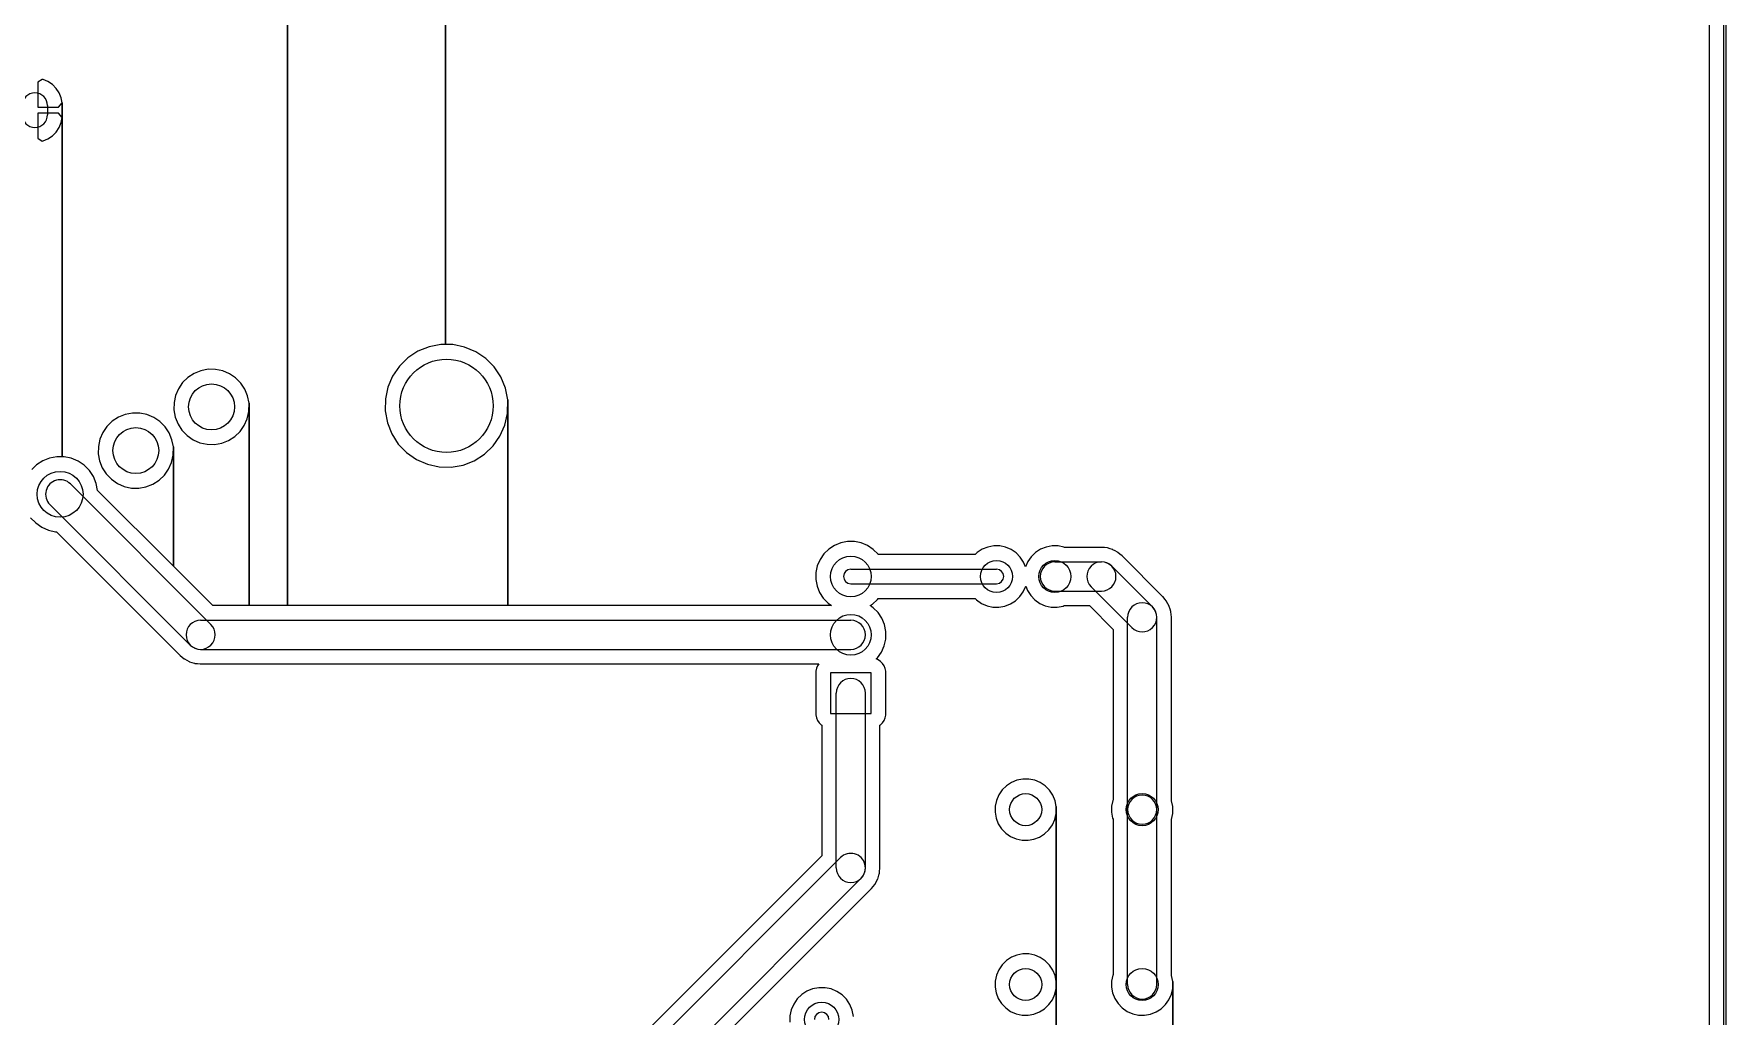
# Model space of a CAD drawing. Extents: x 10 to 213, y -213 to -15.
# Drawn here: x 139.7 to 213.4, y -132.2 to -89.4 of the extents above; entities that cross this region are included whole.
import ezdxf

# ---------------------------------------------------------------- set-up
doc = ezdxf.new("R2010")
doc.units = 0
doc.header["$MEASUREMENT"] = 0
doc.layers.add('BLACK', color=250, linetype='CONTINUOUS')

msp = doc.modelspace()

# ---------------------------------------------------------------- linework, layer by layer
at = {"layer": 'BLACK'}
for p, q in [((213.31, -213.36), (213.31, -15.24)), ((213.41, -213.36), (213.41, -15.24)), ((212.675, -15.925), (212.675, -212.675)), ((212.675, -15.925), (212.675, -212.675)), ((157.602, -102.925), (157.602, -62.2383)), ((157.602, -62.2383), (157.602, -102.925)), ((157.602, -102.925), (157.602, -62.2383)), ((157.602, -62.2383), (157.602, -102.925)), ((150.712, -114.3), (150.712, -80.7935)), ((150.712, -80.7935), (150.712, -114.3)), ((150.712, -114.3), (150.712, -80.7935)), ((150.712, -80.7935), (150.712, -114.3)), ((140.01, -91.3662), (139.827, -91.4916)), ((140.01, -91.3662), (139.827, -91.4916)), ((140.054, -91.3728), (140.01, -91.3662)), ((140.054, -91.3728), (140.01, -91.3662)), ((140.269, -91.4633), (140.054, -91.3728)), ((140.269, -91.4633), (140.054, -91.3728)), ((139.827, -91.4916), (139.827, -92.583)), ((139.827, -91.4916), (139.827, -92.583)), ((140.461, -91.5937), (140.269, -91.4633)), ((140.461, -91.5937), (140.269, -91.4633)), ((140.625, -91.759), (140.461, -91.5937)), ((140.625, -91.759), (140.461, -91.5937)), ((140.753, -91.9529), (140.625, -91.759)), ((140.753, -91.9529), (140.625, -91.759)), ((140.841, -92.168), (140.753, -91.9529)), ((140.841, -92.168), (140.753, -91.9529)), ((140.886, -92.3961), (140.841, -92.168)), ((140.886, -92.3961), (140.841, -92.168)), ((139.827, -92.583), (140.73, -92.583)), ((139.827, -92.583), (140.73, -92.583)), ((140.73, -92.837), (139.827, -92.837)), ((139.827, -92.837), (139.827, -93.9284)), ((140.73, -92.837), (139.827, -92.837)), ((139.827, -92.837), (139.827, -93.9284)), ((140.25, -92.51), (140.25, -92.91)), ((140.73, -92.583), (140.886, -92.3961)), ((140.73, -92.583), (140.886, -92.3961)), ((140.886, -93.0239), (140.73, -92.837)), ((140.886, -93.0239), (140.73, -92.837)), ((140.886, -93.0239), (140.886, -92.3961)), ((140.886, -92.3961), (140.886, -93.0239)), ((140.886, -93.0239), (140.886, -92.3961)), ((140.886, -92.3961), (140.886, -93.0239)), ((140.461, -93.8263), (140.625, -93.661)), ((140.461, -93.8263), (140.625, -93.661)), ((140.625, -93.661), (140.753, -93.4671)), ((140.625, -93.661), (140.753, -93.4671)), ((140.753, -93.4671), (140.841, -93.252)), ((140.753, -93.4671), (140.841, -93.252)), ((140.841, -93.252), (140.886, -93.0239)), ((140.841, -93.252), (140.886, -93.0239)), ((140.886, -107.813), (140.886, -93.0239)), ((140.886, -93.0239), (140.886, -107.813)), ((140.886, -107.813), (140.886, -93.0239)), ((140.886, -93.0239), (140.886, -107.813)), ((139.827, -93.9284), (140.01, -94.0538)), ((139.827, -93.9284), (140.01, -94.0538)), ((140.01, -94.0538), (140.054, -94.0472)), ((140.01, -94.0538), (140.054, -94.0472)), ((140.054, -94.0472), (140.269, -93.9567)), ((140.054, -94.0472), (140.269, -93.9567)), ((140.269, -93.9567), (140.461, -93.8263)), ((140.269, -93.9567), (140.461, -93.8263)), ((156.396, -103.217), (155.959, -103.504)), ((156.396, -103.217), (155.959, -103.504)), ((156.881, -103.021), (156.396, -103.217)), ((156.881, -103.021), (156.396, -103.217)), ((157.395, -102.923), (156.881, -103.021)), ((157.395, -102.923), (156.881, -103.021)), ((157.602, -102.925), (157.395, -102.923)), ((157.602, -102.925), (157.395, -102.923)), ((157.918, -102.927), (157.602, -102.925)), ((157.918, -102.927), (157.602, -102.925)), ((158.43, -103.032), (157.918, -102.927)), ((158.43, -103.032), (157.918, -102.927)), ((158.913, -103.235), (158.43, -103.032)), ((158.913, -103.235), (158.43, -103.032)), ((159.346, -103.527), (158.913, -103.235)), ((159.346, -103.527), (158.913, -103.235)), ((155.585, -103.87), (155.29, -104.301)), ((155.585, -103.87), (155.29, -104.301)), ((155.959, -103.504), (155.585, -103.87)), ((155.959, -103.504), (155.585, -103.87)), ((159.715, -103.899), (159.346, -103.527)), ((159.715, -103.899), (159.346, -103.527)), ((160.004, -104.334), (159.715, -103.899)), ((160.004, -104.334), (159.715, -103.899)), ((146.14, -104.582), (145.959, -104.846)), ((146.14, -104.582), (145.959, -104.846)), ((146.37, -104.358), (146.14, -104.582)), ((146.37, -104.358), (146.14, -104.582)), ((146.638, -104.182), (146.37, -104.358)), ((146.638, -104.182), (146.37, -104.358)), ((146.935, -104.062), (146.638, -104.182)), ((146.935, -104.062), (146.638, -104.182)), ((147.25, -104.002), (146.935, -104.062)), ((147.25, -104.002), (146.935, -104.062)), ((147.571, -104.004), (147.25, -104.002)), ((147.571, -104.004), (147.25, -104.002)), ((147.885, -104.069), (147.571, -104.004)), ((147.885, -104.069), (147.571, -104.004)), ((148.18, -104.193), (147.885, -104.069)), ((148.18, -104.193), (147.885, -104.069)), ((148.446, -104.372), (148.18, -104.193)), ((148.446, -104.372), (148.18, -104.193)), ((148.672, -104.6), (148.446, -104.372)), ((148.672, -104.6), (148.446, -104.372)), ((148.85, -104.867), (148.672, -104.6)), ((148.85, -104.867), (148.672, -104.6)), ((155.29, -104.301), (155.083, -104.782)), ((155.29, -104.301), (155.083, -104.782)), ((160.203, -104.818), (160.004, -104.334)), ((160.203, -104.818), (160.004, -104.334)), ((145.766, -105.455), (145.762, -105.775)), ((145.766, -105.455), (145.762, -105.775)), ((145.833, -105.141), (145.766, -105.455)), ((145.833, -105.141), (145.766, -105.455)), ((145.959, -104.846), (145.833, -105.141)), ((145.959, -104.846), (145.833, -105.141)), ((148.972, -105.163), (148.85, -104.867)), ((148.972, -105.163), (148.85, -104.867)), ((149.034, -105.478), (148.972, -105.163)), ((149.034, -105.478), (148.972, -105.163)), ((154.975, -105.294), (154.967, -105.817)), ((154.975, -105.294), (154.967, -105.817)), ((155.083, -104.782), (154.975, -105.294)), ((155.083, -104.782), (154.975, -105.294)), ((160.305, -105.331), (160.203, -104.818)), ((160.305, -105.331), (160.203, -104.818)), ((160.297, -105.928), (160.305, -105.331)), ((160.297, -105.928), (160.305, -105.331)), ((160.305, -114.3), (160.305, -105.331)), ((160.305, -105.331), (160.305, -114.3)), ((160.305, -114.3), (160.305, -105.331)), ((160.305, -105.331), (160.305, -114.3)), ((143.338, -106.087), (143.07, -106.263)), ((143.338, -106.087), (143.07, -106.263)), ((143.636, -105.967), (143.338, -106.087)), ((143.636, -105.967), (143.338, -106.087)), ((143.951, -105.907), (143.636, -105.967)), ((143.951, -105.907), (143.636, -105.967)), ((144.271, -105.909), (143.951, -105.907)), ((144.271, -105.909), (143.951, -105.907)), ((144.585, -105.974), (144.271, -105.909)), ((144.585, -105.974), (144.271, -105.909)), ((144.881, -106.098), (144.585, -105.974)), ((144.881, -106.098), (144.585, -105.974)), ((145.147, -106.277), (144.881, -106.098)), ((145.147, -106.277), (144.881, -106.098)), ((145.762, -105.775), (145.82, -106.091)), ((145.762, -105.775), (145.82, -106.091)), ((145.82, -106.091), (145.938, -106.389)), ((145.82, -106.091), (145.938, -106.389)), ((148.827, -106.449), (148.958, -106.157)), ((148.827, -106.449), (148.958, -106.157)), ((148.958, -106.157), (149.029, -105.844)), ((148.958, -106.157), (149.029, -105.844)), ((149.029, -105.844), (149.034, -105.478)), ((149.029, -105.844), (149.034, -105.478)), ((149.034, -114.3), (149.034, -105.478)), ((149.034, -105.478), (149.034, -114.3)), ((149.034, -114.3), (149.034, -105.478)), ((149.034, -105.478), (149.034, -114.3)), ((154.967, -105.817), (155.062, -106.331)), ((154.967, -105.817), (155.062, -106.331)), ((160.181, -106.438), (160.297, -105.928)), ((160.181, -106.438), (160.297, -105.928)), ((142.66, -106.751), (142.533, -107.046)), ((142.66, -106.751), (142.533, -107.046)), ((142.841, -106.487), (142.66, -106.751)), ((142.841, -106.487), (142.66, -106.751)), ((143.07, -106.263), (142.841, -106.487)), ((143.07, -106.263), (142.841, -106.487)), ((145.373, -106.505), (145.147, -106.277)), ((145.373, -106.505), (145.147, -106.277)), ((145.55, -106.772), (145.373, -106.505)), ((145.55, -106.772), (145.373, -106.505)), ((145.672, -107.068), (145.55, -106.772)), ((145.672, -107.068), (145.55, -106.772)), ((145.938, -106.389), (146.111, -106.658)), ((145.938, -106.389), (146.111, -106.658)), ((146.111, -106.658), (146.334, -106.889)), ((146.111, -106.658), (146.334, -106.889)), ((146.334, -106.889), (146.597, -107.072)), ((146.334, -106.889), (146.597, -107.072)), ((148.14, -107.104), (148.41, -106.933)), ((148.14, -107.104), (148.41, -106.933)), ((148.41, -106.933), (148.643, -106.711)), ((148.41, -106.933), (148.643, -106.711)), ((148.643, -106.711), (148.827, -106.449)), ((148.643, -106.711), (148.827, -106.449)), ((155.062, -106.331), (155.254, -106.817)), ((155.062, -106.331), (155.254, -106.817)), ((155.254, -106.817), (155.538, -107.257)), ((155.254, -106.817), (155.538, -107.257)), ((159.667, -107.343), (159.968, -106.916)), ((159.667, -107.343), (159.968, -106.916)), ((159.968, -106.916), (160.181, -106.438)), ((159.968, -106.916), (160.181, -106.438)), ((142.467, -107.36), (142.462, -107.68)), ((142.467, -107.36), (142.462, -107.68)), ((142.462, -107.68), (142.52, -107.996)), ((142.462, -107.68), (142.52, -107.996)), ((142.533, -107.046), (142.467, -107.36)), ((142.533, -107.046), (142.467, -107.36)), ((145.734, -107.383), (145.672, -107.068)), ((145.734, -107.383), (145.672, -107.068)), ((145.729, -107.749), (145.734, -107.383)), ((145.729, -107.749), (145.734, -107.383)), ((145.734, -112.587), (145.734, -107.383)), ((145.734, -107.383), (145.734, -112.587)), ((145.734, -112.587), (145.734, -107.383)), ((145.734, -107.383), (145.734, -112.587)), ((146.597, -107.072), (146.891, -107.2)), ((146.597, -107.072), (146.891, -107.2)), ((146.891, -107.2), (147.204, -107.269)), ((146.891, -107.2), (147.204, -107.269)), ((147.204, -107.269), (147.525, -107.276)), ((147.204, -107.269), (147.525, -107.276)), ((147.525, -107.276), (147.841, -107.22)), ((147.525, -107.276), (147.841, -107.22)), ((147.841, -107.22), (148.14, -107.104)), ((147.841, -107.22), (148.14, -107.104)), ((155.538, -107.257), (155.901, -107.633)), ((155.538, -107.257), (155.901, -107.633)), ((155.901, -107.633), (156.331, -107.932)), ((155.901, -107.633), (156.331, -107.932)), ((159.288, -107.704), (159.667, -107.343)), ((159.288, -107.704), (159.667, -107.343)), ((139.77, -108.168), (139.573, -108.361)), ((139.77, -108.168), (139.573, -108.361)), ((140.039, -107.992), (139.77, -108.168)), ((140.039, -107.992), (139.77, -108.168)), ((140.336, -107.872), (140.039, -107.992)), ((140.336, -107.872), (140.039, -107.992)), ((140.651, -107.812), (140.336, -107.872)), ((140.651, -107.812), (140.336, -107.872)), ((140.886, -107.813), (140.651, -107.812)), ((140.886, -107.813), (140.651, -107.812)), ((140.972, -107.814), (140.886, -107.813)), ((140.972, -107.814), (140.886, -107.813)), ((141.286, -107.879), (140.972, -107.814)), ((141.286, -107.879), (140.972, -107.814)), ((141.581, -108.003), (141.286, -107.879)), ((141.581, -108.003), (141.286, -107.879)), ((141.847, -108.182), (141.581, -108.003)), ((141.847, -108.182), (141.581, -108.003)), ((142.073, -108.41), (141.847, -108.182)), ((142.073, -108.41), (141.847, -108.182)), ((142.25, -108.677), (142.073, -108.41)), ((142.25, -108.677), (142.073, -108.41)), ((142.52, -107.996), (142.638, -108.294)), ((142.52, -107.996), (142.638, -108.294)), ((142.638, -108.294), (142.812, -108.563)), ((142.638, -108.294), (142.812, -108.563)), ((145.343, -108.616), (145.528, -108.354)), ((145.343, -108.616), (145.528, -108.354)), ((145.528, -108.354), (145.658, -108.062)), ((145.528, -108.354), (145.658, -108.062)), ((145.658, -108.062), (145.729, -107.749)), ((145.658, -108.062), (145.729, -107.749)), ((156.331, -107.932), (156.81, -108.141)), ((156.331, -107.932), (156.81, -108.141)), ((156.81, -108.141), (157.321, -108.253)), ((156.81, -108.141), (157.321, -108.253)), ((157.321, -108.253), (157.844, -108.264)), ((157.321, -108.253), (157.844, -108.264)), ((157.844, -108.264), (158.359, -108.174)), ((157.844, -108.264), (158.359, -108.174)), ((158.359, -108.174), (158.846, -107.984)), ((158.359, -108.174), (158.846, -107.984)), ((158.846, -107.984), (159.288, -107.704)), ((158.846, -107.984), (159.288, -107.704)), ((147.371, -115.121), (141.249, -108.999)), ((142.373, -108.973), (142.25, -108.677)), ((142.373, -108.973), (142.25, -108.677)), ((142.435, -109.287), (142.373, -108.973)), ((142.435, -109.287), (142.373, -108.973)), ((142.812, -108.563), (143.035, -108.794)), ((142.812, -108.563), (143.035, -108.794)), ((143.035, -108.794), (143.298, -108.977)), ((143.035, -108.794), (143.298, -108.977)), ((143.298, -108.977), (143.592, -109.105)), ((143.298, -108.977), (143.592, -109.105)), ((143.592, -109.105), (143.905, -109.174)), ((143.592, -109.105), (143.905, -109.174)), ((144.225, -109.181), (144.541, -109.125)), ((144.225, -109.181), (144.541, -109.125)), ((144.541, -109.125), (144.84, -109.009)), ((144.541, -109.125), (144.84, -109.009)), ((144.84, -109.009), (145.111, -108.838)), ((144.84, -109.009), (145.111, -108.838)), ((145.111, -108.838), (145.343, -108.616)), ((145.111, -108.838), (145.343, -108.616)), ((145.734, -112.587), (142.435, -109.287)), ((145.734, -112.587), (142.435, -109.287)), ((143.905, -109.174), (144.225, -109.181)), ((143.905, -109.174), (144.225, -109.181)), ((139.512, -110.468), (139.735, -110.699)), ((139.512, -110.468), (139.735, -110.699)), ((146.473, -116.019), (140.351, -109.897)), ((139.735, -110.699), (139.998, -110.882)), ((139.735, -110.699), (139.998, -110.882)), ((139.998, -110.882), (140.292, -111.01)), ((139.998, -110.882), (140.292, -111.01)), ((140.292, -111.01), (140.605, -111.079)), ((140.292, -111.01), (140.605, -111.079)), ((140.605, -111.079), (140.636, -111.08)), ((140.605, -111.079), (140.636, -111.08)), ((140.636, -111.08), (146.024, -116.468)), ((140.636, -111.08), (146.024, -116.468)), ((174.087, -112.046), (173.918, -112.292)), ((174.087, -112.046), (173.918, -112.292)), ((174.3, -111.837), (174.087, -112.046)), ((174.3, -111.837), (174.087, -112.046)), ((174.551, -111.673), (174.3, -111.837)), ((174.551, -111.673), (174.3, -111.837)), ((174.828, -111.561), (174.551, -111.673)), ((174.828, -111.561), (174.551, -111.673)), ((175.121, -111.505), (174.828, -111.561)), ((175.121, -111.505), (174.828, -111.561)), ((175.42, -111.507), (175.121, -111.505)), ((175.42, -111.507), (175.121, -111.505)), ((175.713, -111.567), (175.42, -111.507)), ((175.713, -111.567), (175.42, -111.507)), ((175.988, -111.683), (175.713, -111.567)), ((175.988, -111.683), (175.713, -111.567)), ((176.236, -111.85), (175.988, -111.683)), ((176.236, -111.85), (175.988, -111.683)), ((176.447, -112.062), (176.236, -111.85)), ((176.447, -112.062), (176.236, -111.85)), ((176.457, -112.078), (176.447, -112.062)), ((176.457, -112.078), (176.447, -112.062)), ((180.677, -112.078), (176.457, -112.078)), ((180.677, -112.078), (176.457, -112.078)), ((180.77, -111.986), (180.677, -112.078)), ((180.77, -111.986), (180.677, -112.078)), ((180.989, -111.843), (180.77, -111.986)), ((180.989, -111.843), (180.77, -111.986)), ((181.232, -111.745), (180.989, -111.843)), ((181.232, -111.745), (180.989, -111.843)), ((181.489, -111.696), (181.232, -111.745)), ((181.489, -111.696), (181.232, -111.745)), ((181.75, -111.697), (181.489, -111.696)), ((181.75, -111.697), (181.489, -111.696)), ((182.006, -111.75), (181.75, -111.697)), ((182.006, -111.75), (181.75, -111.697)), ((182.247, -111.851), (182.006, -111.75)), ((182.247, -111.851), (182.006, -111.75)), ((182.464, -111.998), (182.247, -111.851)), ((182.464, -111.998), (182.247, -111.851)), ((182.648, -112.183), (182.464, -111.998)), ((182.648, -112.183), (182.464, -111.998)), ((183.31, -111.986), (183.124, -112.169)), ((183.31, -111.986), (183.124, -112.169)), ((183.529, -111.843), (183.31, -111.986)), ((183.529, -111.843), (183.31, -111.986)), ((183.772, -111.745), (183.529, -111.843)), ((183.772, -111.745), (183.529, -111.843)), ((184.029, -111.696), (183.772, -111.745)), ((184.029, -111.696), (183.772, -111.745)), ((184.29, -111.697), (184.029, -111.696)), ((184.29, -111.697), (184.029, -111.696)), ((184.546, -111.75), (184.29, -111.697)), ((184.546, -111.75), (184.29, -111.697)), ((184.57, -111.76), (184.546, -111.75)), ((184.57, -111.76), (184.546, -111.75)), ((186.182, -111.76), (184.57, -111.76)), ((186.182, -111.76), (184.57, -111.76)), ((186.186, -111.76), (186.182, -111.76)), ((186.186, -111.76), (186.182, -111.76)), ((186.187, -111.76), (186.186, -111.76)), ((186.186, -111.76), (186.186, -111.76)), ((186.187, -111.76), (186.186, -111.76)), ((186.186, -111.76), (186.186, -111.76)), ((186.2, -111.76), (186.187, -111.76)), ((186.2, -111.76), (186.187, -111.76)), ((186.316, -111.773), (186.2, -111.76)), ((186.316, -111.773), (186.2, -111.76)), ((186.433, -111.785), (186.316, -111.773)), ((186.433, -111.785), (186.316, -111.773)), ((186.439, -111.787), (186.433, -111.785)), ((186.439, -111.787), (186.433, -111.785)), ((186.446, -111.788), (186.439, -111.787)), ((186.446, -111.788), (186.439, -111.787)), ((186.558, -111.823), (186.446, -111.788)), ((186.558, -111.823), (186.446, -111.788)), ((186.67, -111.858), (186.558, -111.823)), ((186.67, -111.858), (186.558, -111.823)), ((186.676, -111.861), (186.67, -111.858)), ((186.676, -111.861), (186.67, -111.858)), ((186.682, -111.863), (186.676, -111.861)), ((186.682, -111.863), (186.676, -111.861)), ((186.785, -111.919), (186.682, -111.863)), ((186.785, -111.919), (186.682, -111.863)), ((186.888, -111.975), (186.785, -111.919)), ((186.888, -111.975), (186.785, -111.919)), ((186.894, -111.979), (186.888, -111.975)), ((186.894, -111.979), (186.888, -111.975)), ((186.9, -111.982), (186.894, -111.979)), ((186.9, -111.982), (186.894, -111.979)), ((186.989, -112.057), (186.9, -111.982)), ((186.989, -112.057), (186.9, -111.982)), ((187.08, -112.132), (186.989, -112.057)), ((187.08, -112.132), (186.989, -112.057)), ((147.448, -114.3), (145.734, -112.587)), ((147.448, -114.3), (145.734, -112.587)), ((173.8, -112.567), (173.738, -112.859)), ((173.8, -112.567), (173.738, -112.859)), ((173.918, -112.292), (173.8, -112.567)), ((173.918, -112.292), (173.8, -112.567)), ((175.26, -112.713), (181.61, -112.713)), ((182.793, -112.401), (182.648, -112.183)), ((182.793, -112.401), (182.648, -112.183)), ((182.879, -112.61), (182.793, -112.401)), ((182.879, -112.61), (182.793, -112.401)), ((182.976, -112.384), (182.879, -112.61)), ((182.976, -112.384), (182.879, -112.61)), ((183.124, -112.169), (182.976, -112.384)), ((183.124, -112.169), (182.976, -112.384)), ((184.15, -112.395), (186.182, -112.395)), ((186.631, -112.581), (188.409, -114.359)), ((188.858, -113.91), (187.08, -112.132)), ((188.858, -113.91), (187.08, -112.132)), ((173.738, -112.859), (173.734, -113.158)), ((173.738, -112.859), (173.734, -113.158)), ((173.734, -113.158), (173.788, -113.452)), ((173.734, -113.158), (173.788, -113.452)), ((173.788, -113.452), (173.898, -113.73)), ((173.788, -113.452), (173.898, -113.73)), ((175.26, -113.348), (181.61, -113.348)), ((182.775, -113.692), (182.881, -113.453)), ((182.775, -113.692), (182.881, -113.453)), ((182.881, -113.453), (182.882, -113.45)), ((182.881, -113.453), (182.882, -113.45)), ((182.882, -113.45), (182.958, -113.642)), ((182.882, -113.45), (182.958, -113.642)), ((185.733, -113.479), (187.511, -115.257)), ((149.034, -114.3), (147.448, -114.3)), ((149.034, -114.3), (147.448, -114.3)), ((150.712, -114.3), (149.034, -114.3)), ((150.712, -114.3), (149.034, -114.3)), ((160.305, -114.3), (150.712, -114.3)), ((160.305, -114.3), (150.712, -114.3)), ((174.417, -114.3), (160.305, -114.3)), ((174.417, -114.3), (160.305, -114.3)), ((173.898, -113.73), (174.06, -113.981)), ((173.898, -113.73), (174.06, -113.981)), ((174.06, -113.981), (174.267, -114.196)), ((174.06, -113.981), (174.267, -114.196)), ((174.267, -114.196), (174.417, -114.3)), ((174.267, -114.196), (174.417, -114.3)), ((176.103, -114.3), (176.203, -114.237)), ((176.103, -114.3), (176.203, -114.237)), ((176.236, -114.39), (176.103, -114.3)), ((176.236, -114.39), (176.103, -114.3)), ((176.203, -114.237), (176.419, -114.031)), ((176.203, -114.237), (176.419, -114.031)), ((176.419, -114.031), (176.453, -113.983)), ((176.419, -114.031), (176.453, -113.983)), ((176.453, -113.983), (180.676, -113.983)), ((176.453, -113.983), (180.676, -113.983)), ((180.676, -113.983), (180.742, -114.05)), ((180.676, -113.983), (180.742, -114.05)), ((180.742, -114.05), (180.956, -114.2)), ((180.742, -114.05), (180.956, -114.2)), ((180.956, -114.2), (181.196, -114.304)), ((180.956, -114.2), (181.196, -114.304)), ((181.196, -114.304), (181.451, -114.361)), ((181.196, -114.304), (181.451, -114.361)), ((181.713, -114.366), (181.97, -114.321)), ((181.713, -114.366), (181.97, -114.321)), ((181.97, -114.321), (182.214, -114.226)), ((181.97, -114.321), (182.214, -114.226)), ((182.214, -114.226), (182.435, -114.086)), ((182.214, -114.226), (182.435, -114.086)), ((182.435, -114.086), (182.624, -113.906)), ((182.435, -114.086), (182.624, -113.906)), ((182.624, -113.906), (182.775, -113.692)), ((182.624, -113.906), (182.775, -113.692)), ((182.958, -113.642), (183.1, -113.862)), ((182.958, -113.642), (183.1, -113.862)), ((183.1, -113.862), (183.282, -114.05)), ((183.1, -113.862), (183.282, -114.05)), ((183.282, -114.05), (183.496, -114.2)), ((183.282, -114.05), (183.496, -114.2)), ((183.496, -114.2), (183.736, -114.304)), ((183.496, -114.2), (183.736, -114.304)), ((183.736, -114.304), (183.991, -114.361)), ((183.736, -114.304), (183.991, -114.361)), ((184.15, -113.665), (186.182, -113.665)), ((184.253, -114.366), (184.51, -114.321)), ((184.253, -114.366), (184.51, -114.321)), ((184.51, -114.321), (184.563, -114.3)), ((184.51, -114.321), (184.563, -114.3)), ((184.563, -114.3), (185.656, -114.3)), ((184.563, -114.3), (185.656, -114.3)), ((185.656, -114.3), (186.69, -115.334)), ((185.656, -114.3), (186.69, -115.334)), ((188.861, -113.913), (188.858, -113.91)), ((188.861, -113.913), (188.858, -113.91)), ((188.87, -113.923), (188.861, -113.913)), ((188.861, -113.913), (188.861, -113.913)), ((188.861, -113.913), (188.861, -113.913)), ((188.87, -113.923), (188.861, -113.913)), ((188.861, -113.913), (188.861, -113.913)), ((188.861, -113.913), (188.861, -113.913)), ((188.944, -114.014), (188.87, -113.923)), ((188.944, -114.014), (188.87, -113.923)), ((189.018, -114.105), (188.944, -114.014)), ((189.018, -114.105), (188.944, -114.014)), ((189.021, -114.111), (189.018, -114.105)), ((189.021, -114.111), (189.018, -114.105)), ((189.025, -114.116), (189.021, -114.111)), ((189.025, -114.116), (189.021, -114.111)), ((189.079, -114.22), (189.025, -114.116)), ((189.079, -114.22), (189.025, -114.116)), ((189.134, -114.324), (189.079, -114.22)), ((189.134, -114.324), (189.079, -114.22)), ((146.922, -114.935), (175.26, -114.935)), ((176.447, -114.602), (176.236, -114.39)), ((176.447, -114.602), (176.236, -114.39)), ((176.612, -114.851), (176.447, -114.602)), ((176.612, -114.851), (176.447, -114.602)), ((176.726, -115.127), (176.612, -114.851)), ((176.726, -115.127), (176.612, -114.851)), ((181.451, -114.361), (181.713, -114.366)), ((181.451, -114.361), (181.713, -114.366)), ((183.991, -114.361), (184.253, -114.366)), ((183.991, -114.361), (184.253, -114.366)), ((187.325, -123.19), (187.325, -114.808)), ((188.595, -123.19), (188.595, -114.808)), ((189.136, -114.33), (189.134, -114.324)), ((189.136, -114.33), (189.134, -114.324)), ((189.139, -114.336), (189.136, -114.33)), ((189.139, -114.336), (189.136, -114.33)), ((189.172, -114.449), (189.139, -114.336)), ((189.172, -114.449), (189.139, -114.336)), ((189.206, -114.561), (189.172, -114.449)), ((189.206, -114.561), (189.172, -114.449)), ((189.206, -114.568), (189.206, -114.561)), ((189.206, -114.568), (189.206, -114.561)), ((189.208, -114.574), (189.206, -114.568)), ((189.208, -114.574), (189.206, -114.568)), ((189.219, -114.691), (189.208, -114.574)), ((189.219, -114.691), (189.208, -114.574)), ((189.23, -114.808), (189.219, -114.691)), ((189.23, -114.808), (189.219, -114.691)), ((189.23, -122.772), (189.23, -114.808)), ((189.23, -122.772), (189.23, -114.808)), ((176.713, -116.053), (176.779, -115.762)), ((176.713, -116.053), (176.779, -115.762)), ((176.784, -115.421), (176.726, -115.127)), ((176.784, -115.421), (176.726, -115.127)), ((176.779, -115.762), (176.784, -115.421)), ((176.779, -115.762), (176.784, -115.421)), ((186.69, -115.334), (186.69, -122.768)), ((186.69, -115.334), (186.69, -122.768)), ((146.024, -116.468), (146.115, -116.543)), ((146.024, -116.468), (146.115, -116.543)), ((146.922, -116.205), (175.26, -116.205)), ((176.419, -116.571), (176.592, -116.326)), ((176.419, -116.571), (176.592, -116.326)), ((176.592, -116.326), (176.713, -116.053)), ((176.592, -116.326), (176.713, -116.053)), ((146.115, -116.543), (146.204, -116.618)), ((146.115, -116.543), (146.204, -116.618)), ((146.204, -116.618), (146.21, -116.621)), ((146.204, -116.618), (146.21, -116.621)), ((146.21, -116.621), (146.215, -116.625)), ((146.21, -116.621), (146.215, -116.625)), ((146.215, -116.625), (146.319, -116.681)), ((146.215, -116.625), (146.319, -116.681)), ((146.319, -116.681), (146.422, -116.737)), ((146.319, -116.681), (146.422, -116.737)), ((146.422, -116.737), (146.428, -116.739)), ((146.422, -116.737), (146.428, -116.739)), ((146.428, -116.739), (146.434, -116.742)), ((146.428, -116.739), (146.434, -116.742)), ((146.434, -116.742), (146.546, -116.777)), ((146.434, -116.742), (146.546, -116.777)), ((146.546, -116.777), (146.658, -116.812)), ((146.546, -116.777), (146.658, -116.812)), ((146.658, -116.812), (146.664, -116.813)), ((146.658, -116.812), (146.664, -116.813)), ((146.664, -116.813), (146.671, -116.815)), ((146.664, -116.813), (146.671, -116.815)), ((146.671, -116.815), (146.788, -116.827)), ((146.671, -116.815), (146.788, -116.827)), ((146.788, -116.827), (146.904, -116.84)), ((146.788, -116.827), (146.904, -116.84)), ((146.904, -116.84), (146.917, -116.84)), ((146.904, -116.84), (146.917, -116.84)), ((146.917, -116.84), (146.917, -116.84)), ((146.917, -116.84), (146.918, -116.84)), ((146.917, -116.84), (146.917, -116.84)), ((146.917, -116.84), (146.918, -116.84)), ((146.918, -116.84), (146.922, -116.84)), ((146.918, -116.84), (146.922, -116.84)), ((146.922, -116.84), (173.862, -116.84)), ((146.922, -116.84), (173.862, -116.84)), ((173.761, -117.032), (173.736, -117.154)), ((173.761, -117.032), (173.736, -117.154)), ((173.736, -117.154), (173.736, -117.279)), ((173.736, -117.154), (173.736, -117.279)), ((173.81, -116.918), (173.761, -117.032)), ((173.81, -116.918), (173.761, -117.032)), ((173.862, -116.84), (173.81, -116.918)), ((173.862, -116.84), (173.81, -116.918)), ((174.371, -117.221), (174.371, -118.999)), ((176.149, -117.221), (174.371, -117.221)), ((176.149, -118.999), (176.149, -117.221)), ((176.365, -116.623), (176.419, -116.571)), ((176.365, -116.623), (176.419, -116.571)), ((176.452, -116.66), (176.365, -116.623)), ((176.452, -116.66), (176.365, -116.623)), ((176.556, -116.729), (176.452, -116.66)), ((176.556, -116.729), (176.452, -116.66)), ((176.643, -116.818), (176.556, -116.729)), ((176.643, -116.818), (176.556, -116.729)), ((176.712, -116.921), (176.643, -116.818)), ((176.712, -116.921), (176.643, -116.818)), ((176.76, -117.037), (176.712, -116.921)), ((176.76, -117.037), (176.712, -116.921)), ((176.784, -117.159), (176.76, -117.037)), ((176.784, -117.159), (176.76, -117.037)), ((176.784, -118.941), (176.784, -117.159)), ((176.784, -118.941), (176.784, -117.159)), ((173.736, -117.279), (173.736, -119.061)), ((173.736, -117.279), (173.736, -119.061)), ((174.625, -125.73), (174.625, -118.11)), ((175.895, -125.73), (175.895, -118.11)), ((173.736, -119.061), (173.76, -119.183)), ((173.736, -119.061), (173.76, -119.183)), ((173.76, -119.183), (173.808, -119.299)), ((173.76, -119.183), (173.808, -119.299)), ((173.808, -119.299), (173.877, -119.402)), ((173.808, -119.299), (173.877, -119.402)), ((173.877, -119.402), (173.964, -119.491)), ((173.877, -119.402), (173.964, -119.491)), ((174.371, -118.999), (176.149, -118.999)), ((176.552, -119.493), (176.641, -119.406)), ((176.552, -119.493), (176.641, -119.406)), ((176.641, -119.406), (176.71, -119.302)), ((176.641, -119.406), (176.71, -119.302)), ((176.71, -119.302), (176.759, -119.188)), ((176.71, -119.302), (176.759, -119.188)), ((176.759, -119.188), (176.784, -119.066)), ((176.759, -119.188), (176.784, -119.066)), ((176.784, -119.066), (176.784, -118.941)), ((176.784, -119.066), (176.784, -118.941)), ((173.964, -119.491), (173.99, -119.508)), ((173.964, -119.491), (173.99, -119.508)), ((173.99, -119.508), (173.99, -125.204)), ((173.99, -119.508), (173.99, -125.204)), ((176.53, -119.508), (176.552, -119.493)), ((176.53, -119.508), (176.552, -119.493)), ((176.53, -125.73), (176.53, -119.508)), ((176.53, -125.73), (176.53, -119.508)), ((181.854, -122.329), (181.706, -122.544)), ((181.854, -122.329), (181.706, -122.544)), ((182.04, -122.146), (181.854, -122.329)), ((182.04, -122.146), (181.854, -122.329)), ((182.259, -122.003), (182.04, -122.146)), ((182.259, -122.003), (182.04, -122.146)), ((182.502, -121.905), (182.259, -122.003)), ((182.502, -121.905), (182.259, -122.003)), ((182.759, -121.856), (182.502, -121.905)), ((182.759, -121.856), (182.502, -121.905)), ((183.02, -121.857), (182.759, -121.856)), ((183.02, -121.857), (182.759, -121.856)), ((183.276, -121.91), (183.02, -121.857)), ((183.276, -121.91), (183.02, -121.857)), ((183.517, -122.011), (183.276, -121.91)), ((183.517, -122.011), (183.276, -121.91)), ((183.734, -122.158), (183.517, -122.011)), ((183.734, -122.158), (183.517, -122.011)), ((183.918, -122.343), (183.734, -122.158)), ((183.918, -122.343), (183.734, -122.158)), ((184.063, -122.561), (183.918, -122.343)), ((184.063, -122.561), (183.918, -122.343)), ((181.548, -123.041), (181.545, -123.302)), ((181.548, -123.041), (181.545, -123.302)), ((181.603, -122.785), (181.548, -123.041)), ((181.603, -122.785), (181.548, -123.041)), ((181.706, -122.544), (181.603, -122.785)), ((181.706, -122.544), (181.603, -122.785)), ((184.163, -122.803), (184.063, -122.561)), ((184.163, -122.803), (184.063, -122.561)), ((184.214, -123.059), (184.163, -122.803)), ((184.214, -123.059), (184.163, -122.803)), ((184.209, -123.358), (184.214, -123.059)), ((184.209, -123.358), (184.214, -123.059)), ((184.214, -130.679), (184.214, -123.059)), ((184.214, -123.059), (184.214, -130.679)), ((184.214, -130.679), (184.214, -123.059)), ((184.214, -123.059), (184.214, -130.679)), ((186.628, -123.041), (186.625, -123.302)), ((186.628, -123.041), (186.625, -123.302)), ((186.683, -122.785), (186.628, -123.041)), ((186.683, -122.785), (186.628, -123.041)), ((186.69, -122.768), (186.683, -122.785)), ((186.69, -122.768), (186.683, -122.785)), ((189.243, -122.803), (189.23, -122.772)), ((189.243, -122.803), (189.23, -122.772)), ((189.294, -123.059), (189.243, -122.803)), ((189.294, -123.059), (189.243, -122.803)), ((189.289, -123.358), (189.294, -123.059)), ((189.289, -123.358), (189.294, -123.059)), ((181.545, -123.302), (181.592, -123.559)), ((181.545, -123.302), (181.592, -123.559)), ((181.592, -123.559), (181.688, -123.802)), ((181.592, -123.559), (181.688, -123.802)), ((181.688, -123.802), (181.83, -124.022)), ((181.688, -123.802), (181.83, -124.022)), ((183.894, -124.066), (184.045, -123.852)), ((183.894, -124.066), (184.045, -123.852)), ((184.045, -123.852), (184.151, -123.613)), ((184.045, -123.852), (184.151, -123.613)), ((184.151, -123.613), (184.209, -123.358)), ((184.151, -123.613), (184.209, -123.358)), ((186.625, -123.302), (186.672, -123.559)), ((186.625, -123.302), (186.672, -123.559)), ((186.672, -123.559), (186.69, -123.605)), ((186.672, -123.559), (186.69, -123.605)), ((186.69, -123.605), (186.69, -130.388)), ((186.69, -123.605), (186.69, -130.388)), ((187.325, -130.81), (187.325, -123.19)), ((188.595, -130.81), (188.595, -123.19)), ((189.23, -123.616), (189.231, -123.613)), ((189.23, -123.616), (189.231, -123.613)), ((189.23, -130.392), (189.23, -123.616)), ((189.23, -130.392), (189.23, -123.616)), ((189.231, -123.613), (189.289, -123.358)), ((189.231, -123.613), (189.289, -123.358)), ((181.83, -124.022), (182.012, -124.21)), ((181.83, -124.022), (182.012, -124.21)), ((182.012, -124.21), (182.226, -124.36)), ((182.012, -124.21), (182.226, -124.36)), ((182.226, -124.36), (182.466, -124.464)), ((182.226, -124.36), (182.466, -124.464)), ((182.466, -124.464), (182.721, -124.521)), ((182.466, -124.464), (182.721, -124.521)), ((182.721, -124.521), (182.983, -124.526)), ((182.721, -124.521), (182.983, -124.526)), ((182.983, -124.526), (183.24, -124.481)), ((182.983, -124.526), (183.24, -124.481)), ((183.24, -124.481), (183.484, -124.386)), ((183.24, -124.481), (183.484, -124.386)), ((183.484, -124.386), (183.705, -124.246)), ((183.484, -124.386), (183.705, -124.246)), ((183.705, -124.246), (183.894, -124.066)), ((183.705, -124.246), (183.894, -124.066)), ((131.631, -168.461), (174.811, -125.281)), ((173.99, -125.204), (145.657, -153.537)), ((173.99, -125.204), (145.657, -153.537)), ((176.432, -126.218), (176.467, -126.106)), ((176.432, -126.218), (176.467, -126.106)), ((176.467, -126.106), (176.502, -125.994)), ((176.467, -126.106), (176.502, -125.994)), ((176.502, -125.994), (176.503, -125.987)), ((176.502, -125.994), (176.503, -125.987)), ((176.503, -125.987), (176.505, -125.981)), ((176.503, -125.987), (176.505, -125.981)), ((176.505, -125.981), (176.517, -125.864)), ((176.505, -125.981), (176.517, -125.864)), ((176.517, -125.864), (176.53, -125.748)), ((176.517, -125.864), (176.53, -125.748)), ((176.53, -125.734), (176.53, -125.73)), ((176.53, -125.734), (176.53, -125.73)), ((176.53, -125.735), (176.53, -125.734)), ((176.53, -125.734), (176.53, -125.734)), ((176.53, -125.735), (176.53, -125.734)), ((176.53, -125.734), (176.53, -125.734)), ((176.53, -125.748), (176.53, -125.735)), ((176.53, -125.748), (176.53, -125.735)), ((132.529, -169.359), (175.709, -126.179)), ((150.883, -151.903), (176.158, -126.628)), ((150.883, -151.903), (176.158, -126.628)), ((176.158, -126.628), (176.233, -126.537)), ((176.158, -126.628), (176.233, -126.537)), ((176.233, -126.537), (176.308, -126.448)), ((176.233, -126.537), (176.308, -126.448)), ((176.308, -126.448), (176.311, -126.442)), ((176.308, -126.448), (176.311, -126.442)), ((176.311, -126.442), (176.315, -126.436)), ((176.311, -126.442), (176.315, -126.436)), ((176.315, -126.436), (176.371, -126.333)), ((176.315, -126.436), (176.371, -126.333)), ((176.371, -126.333), (176.427, -126.23)), ((176.371, -126.333), (176.427, -126.23)), ((176.427, -126.23), (176.429, -126.224)), ((176.427, -126.23), (176.429, -126.224)), ((176.429, -126.224), (176.432, -126.218)), ((176.429, -126.224), (176.432, -126.218)), ((182.04, -129.766), (181.854, -129.949)), ((182.04, -129.766), (181.854, -129.949)), ((182.259, -129.623), (182.04, -129.766)), ((182.259, -129.623), (182.04, -129.766)), ((182.502, -129.525), (182.259, -129.623)), ((182.502, -129.525), (182.259, -129.623)), ((182.759, -129.476), (182.502, -129.525)), ((182.759, -129.476), (182.502, -129.525)), ((183.02, -129.477), (182.759, -129.476)), ((183.02, -129.477), (182.759, -129.476)), ((183.276, -129.53), (183.02, -129.477)), ((183.276, -129.53), (183.02, -129.477)), ((183.517, -129.631), (183.276, -129.53)), ((183.517, -129.631), (183.276, -129.53)), ((183.734, -129.778), (183.517, -129.631)), ((183.734, -129.778), (183.517, -129.631)), ((183.918, -129.963), (183.734, -129.778)), ((183.918, -129.963), (183.734, -129.778)), ((181.603, -130.405), (181.548, -130.661)), ((181.603, -130.405), (181.548, -130.661)), ((181.706, -130.164), (181.603, -130.405)), ((181.706, -130.164), (181.603, -130.405)), ((181.854, -129.949), (181.706, -130.164)), ((181.854, -129.949), (181.706, -130.164)), ((184.063, -130.181), (183.918, -129.963)), ((184.063, -130.181), (183.918, -129.963)), ((184.163, -130.423), (184.063, -130.181)), ((184.163, -130.423), (184.063, -130.181)), ((184.214, -130.679), (184.163, -130.423)), ((184.214, -130.679), (184.163, -130.423)), ((186.683, -130.405), (186.628, -130.661)), ((186.683, -130.405), (186.628, -130.661)), ((186.69, -130.388), (186.683, -130.405)), ((186.69, -130.388), (186.683, -130.405)), ((189.243, -130.423), (189.23, -130.392)), ((189.243, -130.423), (189.23, -130.392)), ((189.294, -130.679), (189.243, -130.423)), ((189.294, -130.679), (189.243, -130.423)), ((173.118, -131.249), (172.924, -131.439)), ((173.118, -131.249), (172.924, -131.439)), ((173.345, -131.101), (173.118, -131.249)), ((173.345, -131.101), (173.118, -131.249)), ((173.597, -130.999), (173.345, -131.101)), ((173.597, -130.999), (173.345, -131.101)), ((173.864, -130.948), (173.597, -130.999)), ((173.864, -130.948), (173.597, -130.999)), ((174.135, -130.95), (173.864, -130.948)), ((174.135, -130.95), (173.864, -130.948)), ((174.402, -131.005), (174.135, -130.95)), ((174.402, -131.005), (174.135, -130.95)), ((174.652, -131.11), (174.402, -131.005)), ((174.652, -131.11), (174.402, -131.005)), ((174.877, -131.262), (174.652, -131.11)), ((174.877, -131.262), (174.652, -131.11)), ((175.068, -131.454), (174.877, -131.262)), ((175.068, -131.454), (174.877, -131.262)), ((181.548, -130.661), (181.545, -130.922)), ((181.548, -130.661), (181.545, -130.922)), ((181.545, -130.922), (181.592, -131.179)), ((181.545, -130.922), (181.592, -131.179)), ((181.592, -131.179), (181.688, -131.422)), ((181.592, -131.179), (181.688, -131.422)), ((184.045, -131.472), (184.151, -131.233)), ((184.045, -131.472), (184.151, -131.233)), ((184.151, -131.233), (184.209, -130.978)), ((184.151, -131.233), (184.209, -130.978)), ((184.209, -130.978), (184.214, -130.679)), ((184.209, -130.978), (184.214, -130.679)), ((184.214, -212.675), (184.214, -130.679)), ((184.214, -130.679), (184.214, -212.675)), ((184.214, -212.675), (184.214, -130.679)), ((184.214, -130.679), (184.214, -212.675)), ((186.628, -130.661), (186.625, -130.922)), ((186.628, -130.661), (186.625, -130.922)), ((186.625, -130.922), (186.672, -131.179)), ((186.625, -130.922), (186.672, -131.179)), ((186.672, -131.179), (186.768, -131.422)), ((186.672, -131.179), (186.768, -131.422)), ((189.125, -131.472), (189.231, -131.233)), ((189.125, -131.472), (189.231, -131.233)), ((189.231, -131.233), (189.289, -130.978)), ((189.231, -131.233), (189.289, -130.978)), ((189.289, -130.978), (189.294, -130.679)), ((189.289, -130.978), (189.294, -130.679)), ((189.294, -212.675), (189.294, -130.679)), ((189.294, -130.679), (189.294, -212.675)), ((189.294, -212.675), (189.294, -130.679)), ((189.294, -130.679), (189.294, -212.675)), ((172.663, -131.913), (172.607, -132.179)), ((172.663, -131.913), (172.607, -132.179)), ((172.77, -131.664), (172.663, -131.913)), ((172.77, -131.664), (172.663, -131.913)), ((172.924, -131.439), (172.77, -131.664)), ((172.924, -131.439), (172.77, -131.664)), ((175.219, -131.681), (175.068, -131.454)), ((175.219, -131.681), (175.068, -131.454)), ((175.322, -131.932), (175.219, -131.681)), ((175.322, -131.932), (175.219, -131.681)), ((175.375, -132.198), (175.322, -131.932)), ((175.375, -132.198), (175.322, -131.932)), ((181.688, -131.422), (181.83, -131.642)), ((181.688, -131.422), (181.83, -131.642)), ((181.83, -131.642), (182.012, -131.83)), ((181.83, -131.642), (182.012, -131.83)), ((182.012, -131.83), (182.226, -131.98)), ((182.012, -131.83), (182.226, -131.98)), ((182.226, -131.98), (182.466, -132.084)), ((182.226, -131.98), (182.466, -132.084)), ((183.24, -132.101), (183.484, -132.006)), ((183.24, -132.101), (183.484, -132.006)), ((183.484, -132.006), (183.705, -131.866)), ((183.484, -132.006), (183.705, -131.866)), ((183.705, -131.866), (183.894, -131.686)), ((183.705, -131.866), (183.894, -131.686)), ((183.894, -131.686), (184.045, -131.472)), ((183.894, -131.686), (184.045, -131.472)), ((186.768, -131.422), (186.91, -131.642)), ((186.768, -131.422), (186.91, -131.642)), ((186.91, -131.642), (187.092, -131.83)), ((186.91, -131.642), (187.092, -131.83)), ((187.092, -131.83), (187.306, -131.98)), ((187.092, -131.83), (187.306, -131.98)), ((187.306, -131.98), (187.546, -132.084)), ((187.306, -131.98), (187.546, -132.084)), ((188.32, -132.101), (188.564, -132.006)), ((188.32, -132.101), (188.564, -132.006)), ((188.564, -132.006), (188.785, -131.866)), ((188.564, -132.006), (188.785, -131.866)), ((188.785, -131.866), (188.974, -131.686)), ((188.785, -131.866), (188.974, -131.686)), ((188.974, -131.686), (189.125, -131.472)), ((188.974, -131.686), (189.125, -131.472)), ((172.607, -132.179), (172.603, -132.45)), ((172.607, -132.179), (172.603, -132.45)), ((182.466, -132.084), (182.721, -132.141)), ((182.466, -132.084), (182.721, -132.141)), ((182.721, -132.141), (182.983, -132.146)), ((182.721, -132.141), (182.983, -132.146)), ((182.983, -132.146), (183.24, -132.101)), ((182.983, -132.146), (183.24, -132.101)), ((187.546, -132.084), (187.801, -132.141)), ((187.546, -132.084), (187.801, -132.141)), ((187.801, -132.141), (188.063, -132.146)), ((187.801, -132.141), (188.063, -132.146)), ((188.063, -132.146), (188.32, -132.101)), ((188.063, -132.146), (188.32, -132.101))]:
    msp.add_line(p, q, dxfattribs=at)
for centre, radius in [((157.638, -105.592), 2.032), ((147.399, -105.638), 1), ((144.099, -107.543), 1), ((140.8, -109.448), 1), ((175.26, -113.03), 0.889), ((181.61, -113.03), 0.6985), ((184.15, -113.03), 0.6985), ((175.26, -115.57), 0.889), ((182.88, -123.19), 0.6985), ((187.96, -123.19), 0.6985), ((182.88, -130.81), 0.6985), ((187.96, -130.81), 0.6985), ((173.99, -132.334), 0.75)]:
    msp.add_circle(centre, radius, dxfattribs=at)
for centre, radius, start, end in [((139.7, -92.51), 0.55, 0, 180), ((139.7, -92.91), 0.55, 180, 360), ((140.8, -109.448), 0.635, 405, 585), ((175.26, -113.03), 0.3175, 90, 270), ((181.61, -113.03), 0.3175, 270, 450), ((184.15, -113.03), 0.635, 90, 270), ((186.182, -113.03), 0.635, 45, 225), ((186.182, -113.03), 0.635, 270, 450), ((187.96, -114.808), 0.635, 360, 540), ((146.922, -115.57), 0.635, 90, 270), ((175.26, -115.57), 0.635, 270, 450), ((187.96, -114.808), 0.635, 225, 405), ((146.922, -115.57), 0.635, 225, 405), ((175.26, -118.11), 0.635, 360, 540), ((187.96, -123.19), 0.635, 360, 540), ((187.96, -123.19), 0.635, 180, 360), ((175.26, -125.73), 0.635, 315, 495), ((175.26, -125.73), 0.635, 180, 360), ((187.96, -130.81), 0.635, 180, 360), ((173.99, -132.334), 0.3175, 360, 540)]:
    msp.add_arc(centre, radius, start, end, dxfattribs=at)

doc.saveas('drawing.dxf')
